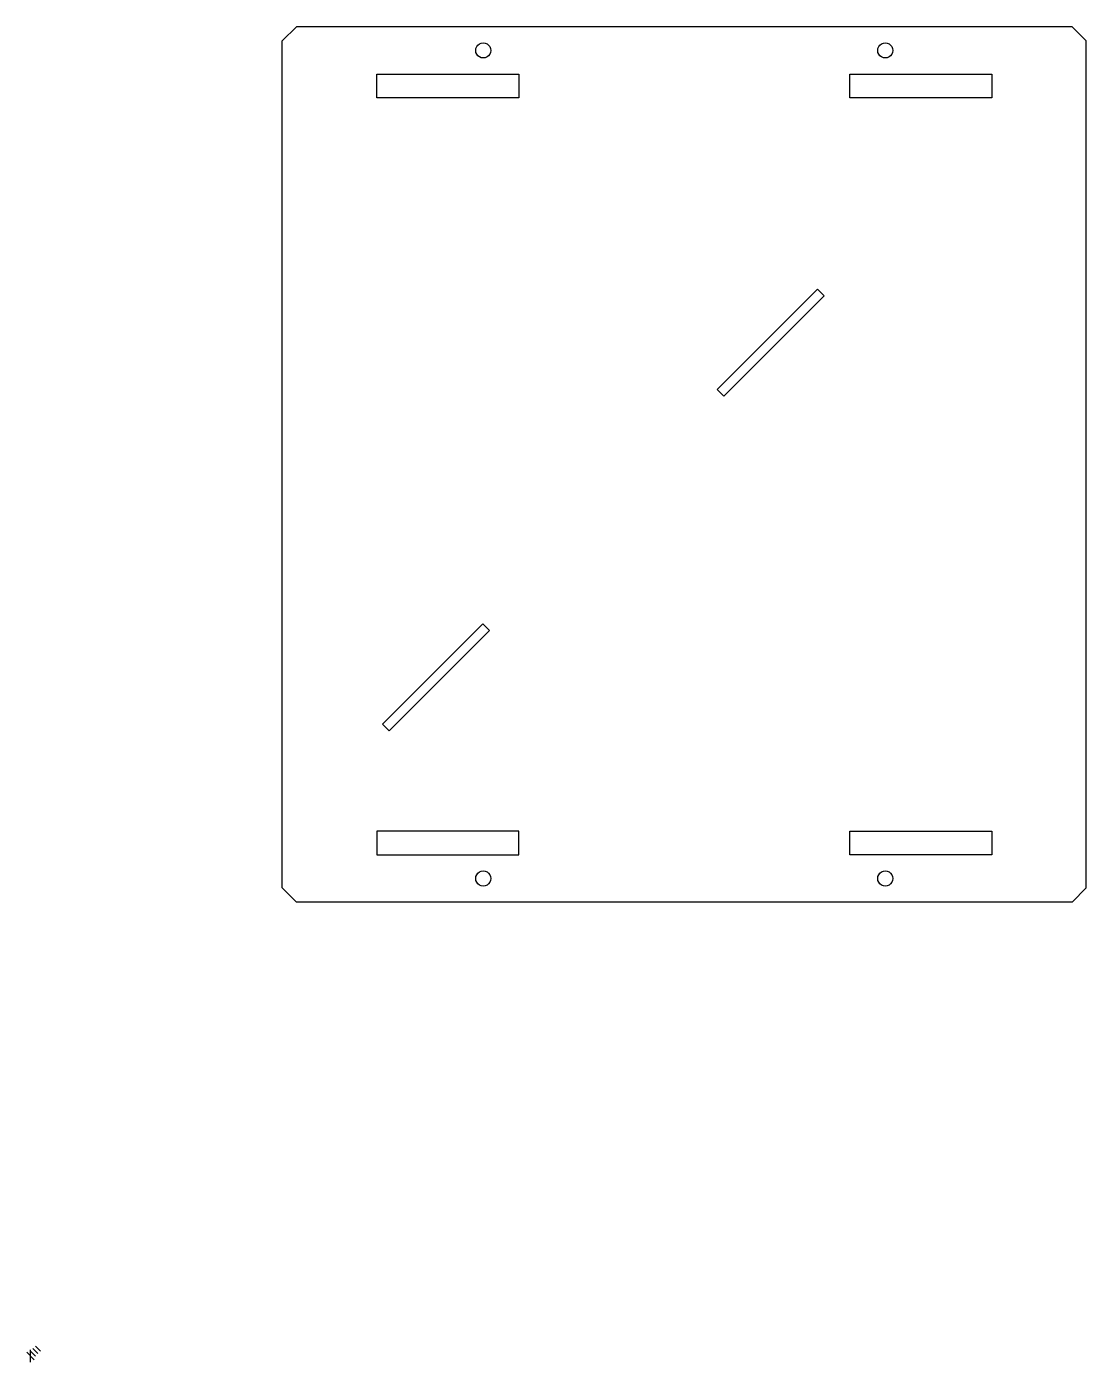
# Model space of a CAD drawing. Extents: x -3 to 844, y -5 to 1062.
import ezdxf

# ---------------------------------------------------------------- set-up
doc = ezdxf.new("R2010")
doc.units = 0

msp = doc.modelspace()

# ---------------------------------------------------------------- linework, layer by layer
at = {"layer": 'Layer 1'}
for p, q in [((212.524, 1061.76), (201.1854, 1050.4214)), ((832.365, 1061.76), (212.524, 1061.76)), ((832.365, 1061.76), (843.7036, 1050.4214)), ((201.185, 373.89), (201.185, 1050.42)), ((355.976828, 1044.447834), (356.577678, 1045.893625)), ((356.577678, 1045.893625), (357.529344, 1047.136872)), ((357.529344, 1047.136872), (358.791125, 1048.107073)), ((358.791125, 1048.107073), (360.262234, 1048.714706)), ((360.262234, 1048.714706), (361.81475, 1048.917251)), ((361.81475, 1048.917251), (363.367266, 1048.714706)), ((363.367266, 1048.714706), (364.838375, 1048.107073)), ((364.838375, 1048.107073), (366.100156, 1047.136872)), ((366.100156, 1047.136872), (367.051822, 1045.893625)), ((367.051822, 1045.893625), (367.652672, 1044.447834)), ((677.235828, 1044.447834), (677.836678, 1045.893625)), ((677.836678, 1045.893625), (678.788345, 1047.136871)), ((678.788345, 1047.136871), (680.050125, 1048.107072)), ((680.050125, 1048.107072), (681.521234, 1048.714706)), ((681.521234, 1048.714706), (683.07375, 1048.91725)), ((683.07375, 1048.91725), (684.626266, 1048.714706)), ((684.626266, 1048.714706), (686.097375, 1048.107072)), ((686.097375, 1048.107072), (687.359155, 1047.136871)), ((687.359155, 1047.136871), (688.310822, 1045.893625)), ((688.310822, 1045.893625), (688.911672, 1044.447834)), ((843.704, 373.89), (843.704, 1050.42)), ((355.7675, 1042.87), (355.976828, 1044.447834)), ((355.976828, 1041.292166), (355.7675, 1042.87)), ((356.577678, 1039.846375), (355.976828, 1041.292166)), ((357.529344, 1038.603128), (356.577678, 1039.846375)), ((358.791125, 1037.632927), (357.529344, 1038.603128)), ((360.262234, 1037.025294), (358.791125, 1037.632927)), ((361.81475, 1036.822749), (360.262234, 1037.025294)), ((363.367266, 1037.025294), (361.81475, 1036.822749)), ((364.838375, 1037.632927), (363.367266, 1037.025294)), ((366.100156, 1038.603128), (364.838375, 1037.632927)), ((367.051822, 1039.846375), (366.100156, 1038.603128)), ((367.652672, 1041.292166), (367.051822, 1039.846375)), ((367.652672, 1044.447834), (367.862, 1042.87)), ((367.862, 1042.87), (367.652672, 1041.292166)), ((367.862, 1042.87), (367.862, 1042.87)), ((677.0265, 1042.87), (677.235828, 1044.447834)), ((677.235828, 1041.292166), (677.0265, 1042.87)), ((677.836678, 1039.846375), (677.235828, 1041.292166)), ((678.788345, 1038.603129), (677.836678, 1039.846375)), ((680.050125, 1037.632928), (678.788345, 1038.603129)), ((681.521234, 1037.025294), (680.050125, 1037.632928)), ((683.07375, 1036.82275), (681.521234, 1037.025294)), ((684.626266, 1037.025294), (683.07375, 1036.82275)), ((686.097375, 1037.632928), (684.626266, 1037.025294)), ((687.359155, 1038.603129), (686.097375, 1037.632928)), ((688.310822, 1039.846375), (687.359155, 1038.603129)), ((688.911672, 1041.292166), (688.310822, 1039.846375)), ((688.911672, 1044.447834), (689.121, 1042.87)), ((689.121, 1042.87), (688.911672, 1041.292166)), ((689.121, 1042.87), (689.121, 1042.87)), ((276.776, 1023.97), (390.161, 1023.97)), ((276.776, 1005.07), (276.776, 1023.9676)), ((390.161, 1023.97), (390.161, 1005.0724)), ((654.728, 1023.97), (768.113, 1023.97)), ((654.728, 1005.07), (654.728, 1023.9676)), ((768.113, 1023.97), (768.113, 1005.0724)), ((390.161, 1005.07), (276.776, 1005.07)), ((768.113, 1005.07), (654.728, 1005.07)), ((628.789, 852.194), (548.614, 772.018)), ((553.958, 766.673), (634.1369, 846.8489)), ((634.137, 846.848), (628.78897, 852.19301)), ((548.614, 772.018), (553.95826, 766.67299)), ((281.361, 504.763), (361.5369, 584.9419)), ((366.882, 579.594), (286.706, 499.419)), ((366.882, 579.594), (361.537, 584.94203)), ((281.361, 504.763), (286.70601, 499.41875)), ((276.776, 419.244), (276.776, 400.346)), ((390.161, 419.244), (276.776, 419.244)), ((390.161, 400.346), (390.161, 419.2436)), ((654.728, 419.244), (768.113, 419.244)), ((654.728, 400.346), (654.728, 419.2436)), ((768.113, 419.244), (768.113, 400.346)), ((276.776, 400.346), (390.161, 400.346)), ((768.113, 400.346), (654.728, 400.346)), ((355.976828, 383.026834), (356.577678, 384.472625)), ((356.577678, 384.472625), (357.529344, 385.715872)), ((357.529344, 385.715872), (358.791125, 386.686073)), ((358.791125, 386.686073), (360.262234, 387.293706)), ((360.262234, 387.293706), (361.81475, 387.496251)), ((361.81475, 387.496251), (363.367266, 387.293706)), ((363.367266, 387.293706), (364.838375, 386.686073)), ((364.838375, 386.686073), (366.100156, 385.715872)), ((366.100156, 385.715872), (367.051822, 384.472625)), ((367.051822, 384.472625), (367.652672, 383.026834)), ((677.235828, 383.026834), (677.836678, 384.472625)), ((677.836678, 384.472625), (678.788345, 385.715871)), ((678.788345, 385.715871), (680.050125, 386.686072)), ((680.050125, 386.686072), (681.521234, 387.293706)), ((681.521234, 387.293706), (683.07375, 387.49625)), ((683.07375, 387.49625), (684.626266, 387.293706)), ((684.626266, 387.293706), (686.097375, 386.686072)), ((686.097375, 386.686072), (687.359155, 385.715871)), ((687.359155, 385.715871), (688.310822, 384.472625)), ((688.310822, 384.472625), (688.911672, 383.026834)), ((212.524, 362.551), (201.1854, 373.8896)), ((355.7675, 381.449), (355.976828, 383.026834)), ((355.976828, 379.871166), (355.7675, 381.449)), ((356.577678, 378.425375), (355.976828, 379.871166)), ((357.529344, 377.182128), (356.577678, 378.425375)), ((358.791125, 376.211927), (357.529344, 377.182128)), ((360.262234, 375.604294), (358.791125, 376.211927)), ((361.81475, 375.401749), (360.262234, 375.604294)), ((363.367266, 375.604294), (361.81475, 375.401749)), ((364.838375, 376.211927), (363.367266, 375.604294)), ((366.100156, 377.182128), (364.838375, 376.211927)), ((367.051822, 378.425375), (366.100156, 377.182128)), ((367.652672, 379.871166), (367.051822, 378.425375)), ((367.652672, 383.026834), (367.862, 381.449)), ((367.862, 381.449), (367.652672, 379.871166)), ((367.862, 381.449), (367.862, 381.449)), ((677.0265, 381.449), (677.235828, 383.026834)), ((677.235828, 379.871166), (677.0265, 381.449)), ((677.836678, 378.425375), (677.235828, 379.871166)), ((678.788345, 377.182129), (677.836678, 378.425375)), ((680.050125, 376.211928), (678.788345, 377.182129)), ((681.521234, 375.604294), (680.050125, 376.211928)), ((683.07375, 375.40175), (681.521234, 375.604294)), ((684.626266, 375.604294), (683.07375, 375.40175)), ((686.097375, 376.211928), (684.626266, 375.604294)), ((687.359155, 377.182129), (686.097375, 376.211928)), ((688.310822, 378.425375), (687.359155, 377.182129)), ((688.911672, 379.871166), (688.310822, 378.425375)), ((688.911672, 383.026834), (689.121, 381.449)), ((689.121, 381.449), (688.911672, 379.871166)), ((689.121, 381.449), (689.121, 381.449)), ((832.365, 362.551), (843.7036, 373.8896)), ((832.365, 362.551), (212.524, 362.551)), ((3, -3), (-3, 3)), ((0, -5), (0, 5)), ((4, 0), (0, 4)), ((6, 2), (2, 6)), ((8, 4), (4, 8))]:
    msp.add_line(p, q, dxfattribs=at)

doc.saveas('drawing.dxf')
